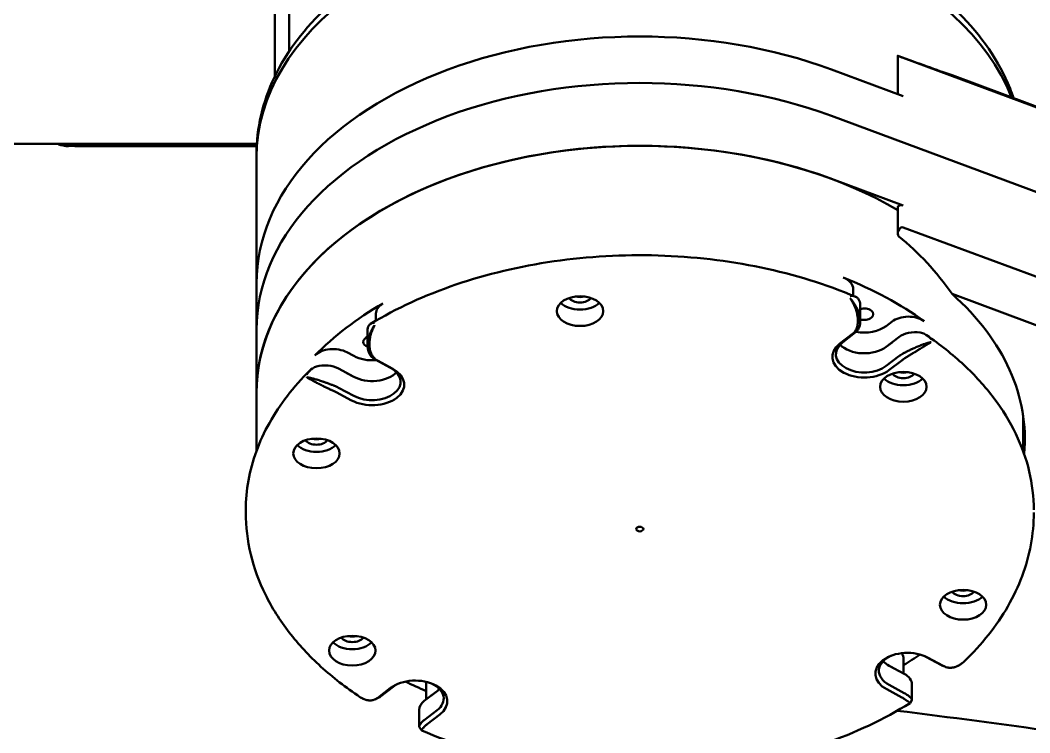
# Model space of a CAD drawing. Header units: millimetres. Extents: x 36 to 3196, y 27 to 5967.
# Drawn here: x 1733.1 to 1874.7, y 4961.7 to 5061.5 of the extents above; entities that cross this region are included whole.
import ezdxf

# ---------------------------------------------------------------- set-up
doc = ezdxf.new("R2010")
doc.units = ezdxf.units.MM
doc.layers.add('외형선(ISO)', color=7, linetype='Continuous', lineweight=50)

msp = doc.modelspace()

# ---------------------------------------------------------------- linework, layer by layer
at = {"layer": '외형선(ISO)'}
for p, q in [((1768.7728, 5067.7096), (1768.7728, 5054.7731)), ((1770.7728, 5068.24), (1770.7728, 5057.1425)), ((1856.1298, 5051.1535), (1856.1298, 5056.534)), ((2030.8595, 4991.6716), (1856.8798, 5056.2378)), ((1768.7728, 5054.7731), (1768.7728, 5053.6383)), ((1856.8798, 5050.8751), (1846.8291, 5054.6051)), ((1863.7573, 5053.7926), (1895.273, 5042.0967)), ((1846.8291, 5048.0937), (2030.8595, 4979.7975)), ((2030.8595, 4979.7975), (1846.8291, 5048.0937)), ((1766.2505, 5044.1769), (1727.7728, 5044.1769)), ((1741.3953, 5043.8648), (1743, 5043.8648)), ((1766.2331, 5043.8648), (1743, 5043.8648)), ((1766.2041, 5042.3031), (1766.2041, 5042.6861)), ((1766.2041, 5024.684), (1766.2041, 5042.3031)), ((1846.8291, 5039.2842), (1856.8798, 5035.5543)), ((1856.1298, 5035.2759), (1856.1298, 5031.6368)), ((1856.8798, 5032.4897), (2030.8595, 4967.9235)), ((1766.2041, 5018.1727), (1766.2041, 5024.684)), ((1849.9015, 5023.8301), (1849.9015, 5022.8964)), ((2062.0996, 4949.5433), (1863.7573, 5023.1509)), ((1850.8747, 5021.6646), (1850.8747, 5019.3004)), ((1782.9485, 5020.4023), (1782.9485, 5019.4093)), ((1855.328, 5019.2851), (1854.5149, 5018.6623)), ((1766.2041, 5009.3632), (1766.2041, 5018.1727)), ((1781.7886, 5018.1169), (1781.7886, 5015.9568)), ((1850.1728, 5017.7439), (1848.3865, 5016.3756)), ((1848.0035, 5016.1991), (1849.7898, 5017.5675)), ((1856.3012, 5017.1197), (1854.5149, 5015.7513)), ((1854.5149, 5015.7513), (1855.328, 5016.3742)), ((1779.8468, 5014.4632), (1778.8778, 5014.9858)), ((1784.9891, 5012.8103), (1782.8603, 5013.9585)), ((1783.1817, 5013.8217), (1785.3105, 5012.6735)), ((1854.5149, 5013.0701), (1856.3012, 5014.4385)), ((1856.6842, 5013.8489), (1854.8979, 5012.4805)), ((1779.8468, 5011.5522), (1777.718, 5012.7004)), ((1778.8778, 5012.0749), (1779.8468, 5011.5522)), ((1766.2041, 5001.164), (1766.2041, 5009.3632)), ((1779.5254, 5008.2418), (1777.3966, 5009.39)), ((1777.718, 5010.0193), (1779.8468, 5008.8711)), ((1873.7041, 5001.164), (1873.7041, 5006.1879)), ((1764.7041, 4992.8932), (1764.7041, 4992.5102)), ((1854.9191, 4971.061), (1855.8881, 4970.5383)), ((1857.048, 4969.9128), (1854.9191, 4971.061)), ((1856.9598, 4971.9721), (1856.9598, 4969.9603)), ((1862.1903, 4971.1709), (1860.0614, 4972.3191)), ((1860.3828, 4972.1822), (1862.5117, 4971.034)), ((1862.7325, 4970.9277), (1862.4553, 4971.0432)), ((1790.0068, 4968.5443), (1790.0068, 4966.3352)), ((1854.9191, 4968.3798), (1857.048, 4967.2316)), ((1858.1196, 4968.4356), (1858.1196, 4966.2755)), ((1783.224, 4966.5752), (1785.0103, 4967.9435)), ((1785.3933, 4968.12), (1783.6071, 4966.7516)), ((1791.5217, 4967.4957), (1789.7354, 4966.1273)), ((1790.7086, 4966.8729), (1791.5217, 4967.4957)), ((1856.7266, 4966.6024), (1854.5978, 4967.7506)), ((1783.177, 4966.49), (1782.8292, 4966.3375)), ((1858.1046, 4966.2187), (1857.8693, 4965.825)), ((1789.0335, 4964.8878), (1789.0335, 4962.5236)), ((1789.7354, 4963.4462), (1791.5217, 4964.8146)), ((1791.9047, 4964.225), (1790.1184, 4962.8566)), ((1789.3746, 4961.9922), (1789.0706, 4962.4037))]:
    msp.add_line(p, q, dxfattribs=at)
for centre, major_axis, ratio, start_param, end_param in [((1819.9541, 5042.3031), (53.75, 0), 0.64278761, 0.24547361, 3.14159265), ((1819.9541, 5042.3031), (-53.75, 0), 0.64278761, 3.38706626, 6.28318531), ((1819.9541, 5024.684), (-53.75, 0), 0.64278761, 4.1887902, 6.28318531), ((1819.9541, 5024.684), (-53.75, 0), 0.64278761, 4.1887902, 6.28318531), ((1856.6298, 5056.3425), (0.5, -0.1916), 0.01798661, 2.31587478, 5.24287948), ((1819.9541, 5071.2216), (53.9987, -20.6904), 0.01798661, 5.45746743, 5.66543008), ((1819.9541, 5018.1727), (-53.75, 0), 0.64278761, 4.1887902, 6.28318531), ((1819.9541, 5018.1727), (-53.75, 0), 0.64278761, 4.1887902, 6.28318531), ((1819.9541, 5009.3632), (-53.75, 0), 0.64278761, 3.97408376, 6.28318531), ((1819.9541, 5009.3632), (-53.75, 0), 0.64278761, 4.1887902, 6.28318531), ((1856.6298, 5035.2759), (-0.5, 0), 0.64278761, 4.1887902, 6.28318531), ((1856.6298, 5031.8283), (0.253, 0.6602), 0.65322195, 0.00689172, 2.93389642), ((1819.9541, 4965.1237), (27.3217, 71.3053), 0.65322195, 5.86752643, 6.07548907), ((1819.9541, 4996.1872), (-53.75, 0), 0.64278761, 3.8758851, 4.15262946), ((1846.9015, 5023.8301), (3, 0), 0.64278761, 0, 1.0110368), ((1811.5756, 5023.0535), (1.7, 0), 0.64278761, 3.57544749, 5.84933047), ((1811.5756, 5023.8195), (-1.7, 0), 0.64278761, 1.19084123, 1.95075142), ((1847.8747, 5021.6646), (3, 0), 0.64278761, 0, 0.40567017), ((1819.9541, 5002.8518), (54, 0), 0.64278761, 6.22242584, 6.90783226), ((1819.9541, 4996.1872), (-53.75, 0), 0.64278761, 5.44668143, 5.72342578), ((1785.9485, 5020.4023), (-3, 0), 0.64278761, 5.44668143, 6.28318531), ((1811.5756, 5023.0535), (3.25, 0), 0.64278761, 3.72400493, 5.70077303), ((1851.4507, 5020.315), (1.25, 0), 0.64278761, 4.23347558, 8.33289503), ((1857.6261, 5018.0456), (-3, 0), 0.64278761, 3.8758851, 5.58505361), ((1784.7886, 5018.1169), (-3, 0), 0.64278761, 6.05204807, 6.28318531), ((1847.8747, 5018.9835), (-3, 0), 0.64278761, 2.44346095, 2.55391055), ((1851.4507, 5020.315), (4, 0), 0.64278761, 4.42157033, 5.58505361), ((1858.5993, 5015.8802), (3, 0), 0.64278761, 1.33965909, 2.44346095), ((1782.4179, 5016.4328), (-1.25, 0), 0.64278761, 5.23997091, 7.33312627), ((1851.4507, 5014.7229), (-4, 0), 0.64278761, 5.58505361, 8.72664626), ((1847.8747, 5018.6004), (-2.5, 0), 0.64278761, 2.44346095, 2.55391055), ((1776.9494, 5013.5086), (-3, 0), 0.64278761, 4.01425728, 5.72342578), ((1851.4507, 5014.3398), (-4.5, 0), 0.64278761, 5.58505361, 8.72664626), ((1851.4507, 5017.404), (4, 0), 0.64278761, 3.6900743, 5.58505361), ((1851.4507, 5017.404), (-4, 0), 0.64278761, 0.54848165, 2.44346095), ((1782.4179, 5016.4328), (4, 0), 0.64278761, 4.01425728, 4.85607443), ((1784.7886, 5015.4357), (-3, 0), 0.64278761, 0.76221503, 0.87266463), ((1784.7886, 5015.0527), (-2.5, 0), 0.64278761, 0.76221503, 0.87266463), ((1858.5993, 5013.199), (3, 0), 0.64278761, 2.33301136, 2.44346095), ((1858.5993, 5012.816), (2.5, 0), 0.64278761, 2.33301136, 2.44346095), ((1775.7896, 5011.2232), (3, 0), 0.64278761, 0.87266463, 1.97646649), ((1782.4179, 5010.4577), (4.5, 0), 0.64278761, 4.01425728, 7.15584993), ((1782.4179, 5010.8407), (4, 0), 0.64278761, 4.01425728, 7.15584993), ((1782.4179, 5013.5218), (4, 0), 0.64278761, 4.01425728, 5.73470366), ((1782.4179, 5013.5218), (-4, 0), 0.64278761, 0.87266463, 2.593111), ((1856.9158, 5013.212), (-1.7, 0), 0.64278761, 1.19084123, 1.95075142), ((1856.9158, 5012.4459), (3.25, 0), 0.64278761, 3.72400493, 5.70077303), ((1856.9158, 5012.4459), (1.7, 0), 0.64278761, 3.57544749, 5.84933047), ((1775.7896, 5008.159), (2.5, 0), 0.64278761, 0.87266463, 0.98311422), ((1775.7896, 5008.5421), (3, 0), 0.64278761, 0.87266463, 0.98311422), ((1819.9541, 5009.3632), (54, 0), 0.64278761, 6.1869231, 6.18925181), ((1774.6139, 5003.1178), (1.7, 0), 0.64278761, 3.57544749, 5.84933047), ((1774.6139, 5003.8838), (-1.7, 0), 0.64278761, 1.19084123, 1.95075142), ((1774.6139, 5003.1178), (3.25, 0), 0.64278761, 3.72400493, 5.70077303), ((1865.2943, 4981.9026), (1.7, 0), 0.64278761, 3.57544749, 5.84933047), ((1865.2943, 4982.6686), (-1.7, 0), 0.64278761, 1.19084123, 1.95075142), ((1865.2943, 4981.9026), (3.25, 0), 0.64278761, 3.72400493, 5.70077303), ((1779.6418, 4975.4674), (3.25, 0), 0.64278761, 3.72400493, 5.70077303), ((1779.6418, 4975.4674), (1.7, 0), 0.64278761, 3.57544749, 5.84933047), ((1779.6418, 4976.2335), (-1.7, 0), 0.64278761, 1.19084123, 1.95075142), ((1857.4903, 4969.9664), (-4.5, 0), 0.64278761, 4.01425728, 7.15584993), ((1857.4903, 4970.3494), (-4, 0), 0.64278761, 5.3268943, 7.15584993), ((1853.9598, 4971.9721), (3, 0), 0.64278761, 0, 0.44923954), ((1819.9541, 4996.1872), (53.75, 0), 0.64278761, 5.47177633, 5.53270596), ((1857.4903, 4970.3494), (4, 0), 0.64278761, 0.87266463, 0.95629101), ((1857.4903, 4973.0306), (4, 0), 0.64278761, 3.6900743, 4.01425728), ((1857.4903, 4973.0306), (-4, 0), 0.64278761, 0.54848165, 0.87266463), ((1864.1186, 4972.6481), (-3, 0), 0.64278761, 0.87266463, 0.98311422), ((1864.1186, 4972.265), (-2.5, 0), 0.64278761, 0.87266463, 0.98311422), ((1855.1196, 4968.4356), (3, 0), 0.64278761, 0, 0.87266463), ((1788.4575, 4966.0842), (4.5, 0), 0.64278761, 5.58505361, 8.72664626), ((1788.4575, 4966.4673), (4, 0), 0.64278761, 2.18530164, 2.44346095), ((1819.9541, 4996.1872), (53.75, 0), 0.64278761, 4.05479127, 4.12142694), ((1793.0068, 4968.5443), (-3, 0), 0.64278761, 6.15335759, 6.28318531), ((1788.4575, 4966.4673), (4, 0), 0.64278761, 5.58505361, 7.23947632), ((1788.4575, 4969.1484), (4, 0), 0.64278761, 5.58505361, 5.73470366), ((1788.4575, 4969.1484), (-4, 0), 0.64278761, 2.44346095, 2.593111), ((1855.1196, 4965.7544), (3, 0), 0.64278761, 0.76221503, 0.87266463), ((1781.3089, 4967.6081), (-2.5, 0), 0.64278761, 2.33301136, 2.44346095), ((1781.3089, 4967.9911), (-3, 0), 0.64278761, 2.33301136, 2.44346095), ((1792.0335, 4964.8878), (-3, 0), 0.64278761, 5.58505361, 6.28318531), ((1855.1196, 4965.3714), (2.5, 0), 0.64278761, 0.76221503, 0.87266463), ((1792.0335, 4962.2067), (3, 0), 0.64278761, 2.44346095, 2.55391055), ((1792.0335, 4961.8236), (2.5, 0), 0.64278761, 2.44346095, 2.55391055)]:
    msp.add_ellipse(centre, major_axis=major_axis, ratio=ratio, start_param=start_param, end_param=end_param, dxfattribs=at)
for centre, major_axis in [((1811.5756, 5020.7554), (-3.25, 0)), ((1856.9158, 5010.1478), (-3.25, 0)), ((1774.6139, 5000.8196), (-3.25, 0)), ((1819.9541, 4990.212), (-0.5, 0)), ((1865.2943, 4979.6045), (-3.25, 0)), ((1779.6418, 4973.1693), (-3.25, 0))]:
    msp.add_ellipse(centre, major_axis=major_axis, ratio=0.64278761, dxfattribs=at)
for points, knots in [([(1766.2041, 5042.6861), (1766.2041, 5046.3795), (1767.0708, 5050.0662), (1770.4326, 5057.1229), (1772.9799, 5060.4771), (1779.5627, 5066.5862), (1783.6654, 5069.3082), (1792.9703, 5073.7751), (1798.1861, 5075.5062), (1809.1625, 5077.7957), (1814.921, 5078.3545), (1826.4093, 5078.2544), (1832.1372, 5077.5969), (1843.0101, 5075.1205), (1848.1528, 5073.3009), (1857.3369, 5068.6438), (1861.3782, 5065.8059), (1867.8684, 5059.3719), (1870.3411, 5055.7825), (1872.0588, 5051.5055), (1872.2274, 5051.05), (1872.3827, 5050.5916)], [3.3160674, 3.3160674, 3.3160674, 3.3160674, 3.61321895, 3.61321895, 3.92182988, 3.92182988, 4.24539559, 4.24539559, 4.57308386, 4.57308386, 4.90042233, 4.90042233, 5.22739261, 5.22739261, 5.55478663, 5.55478663, 5.88240918, 5.88240918, 6.20502717, 6.20502717, 6.24319276, 6.24319276, 6.24319276, 6.24319276]), ([(1739.7728, 5043.8876), (1739.6168, 5043.8799), (1739.4569, 5043.885), (1739.1597, 5043.9212), (1739.0271, 5043.9475), (1738.899, 5043.983)], [0.1090817454, 0.1090817454, 0.1090817454, 0.1090817454, 0.1428015757, 0.1428015757, 0.1711720096, 0.1711720096, 0.1711720096, 0.1711720096]), ([(1741.3954, 5043.8648), (1741.24, 5043.8649), (1741.0798, 5043.8721), (1740.7096, 5043.8908), (1740.4966, 5043.9018), (1740.1002, 5043.9018), (1739.9339, 5043.8954), (1739.7728, 5043.8876)], [1.195368915, 1.195368915, 1.195368915, 1.195368915, 1.249458536, 1.249458536, 1.316584166, 1.316584166, 1.368375976, 1.368375976, 1.368375976, 1.368375976]), ([(1782.212, 5018.9727), (1785.7976, 5021.1376), (1789.8297, 5022.9896), (1798.5044, 5025.9429), (1803.1464, 5027.044), (1812.7157, 5028.4199), (1817.6421, 5028.6947), (1827.4347, 5028.399), (1832.3, 5027.8285), (1841.629, 5025.8815), (1846.0919, 5024.505), (1850.1974, 5022.7724)], [1.86389252, 1.86389252, 1.86389252, 1.86389252, 2.13090741, 2.13090741, 2.3979223, 2.3979223, 2.66493719, 2.66493719, 2.93195208, 2.93195208, 3.19896697, 3.19896697, 3.19896697, 3.19896697]), ([(1850.6312, 5022.4256), (1850.5574, 5022.5361), (1850.4589, 5022.6315), (1850.1126, 5022.8325), (1849.8311, 5022.8945), (1849.4823, 5022.9113), (1849.48, 5022.9114), (1849.4778, 5022.9116)], [-0.213745231, -0.213745231, -0.213745231, -0.213745231, -0.132568287, -0.132568287, 0, 0, 0.000856776, 0.000856776, 0.000856776, 0.000856776]), ([(1849.9553, 5017.7095), (1850.0234, 5017.7747), (1850.0853, 5017.8467), (1850.1413, 5017.9251), (1850.1694, 5017.9642), (1850.1959, 5018.005), (1850.221, 5018.0473), (1850.2461, 5018.0896), (1850.2698, 5018.1335), (1850.292, 5018.1788), (1850.3143, 5018.2242), (1850.3351, 5018.2713), (1850.3542, 5018.3191), (1850.3733, 5018.3668), (1850.3908, 5018.4154), (1850.4068, 5018.4649), (1850.4227, 5018.5144), (1850.4371, 5018.5646), (1850.45, 5018.6157), (1850.463, 5018.6667), (1850.4745, 5018.7185), (1850.4845, 5018.7711), (1850.4946, 5018.8237), (1850.5033, 5018.8771), (1850.5106, 5018.931), (1850.5179, 5018.9849), (1850.5238, 5019.039), (1850.5283, 5019.0933), (1850.5329, 5019.1475), (1850.5361, 5019.202), (1850.5381, 5019.2566), (1850.5401, 5019.3112), (1850.5409, 5019.3659), (1850.5405, 5019.4208), (1850.5401, 5019.4757), (1850.5385, 5019.5308), (1850.5359, 5019.586), (1850.5332, 5019.6412), (1850.5294, 5019.6966), (1850.5245, 5019.7521), (1850.5196, 5019.8076), (1850.5137, 5019.8632), (1850.5067, 5019.919), (1850.4997, 5019.9748), (1850.4917, 5020.0305), (1850.4828, 5020.0858), (1850.4649, 5020.1965), (1850.4433, 5020.3062), (1850.4184, 5020.415), (1850.3935, 5020.5237), (1850.3652, 5020.6316), (1850.3338, 5020.7385), (1850.3024, 5020.8455), (1850.2678, 5020.9516), (1850.2303, 5021.0569), (1850.2116, 5021.1095), (1850.192, 5021.162), (1850.1718, 5021.2142), (1850.1516, 5021.2664), (1850.1306, 5021.3185), (1850.1089, 5021.3702), (1850.0873, 5021.4219), (1850.065, 5021.4731), (1850.0422, 5021.5239), (1850.0193, 5021.5747), (1849.9959, 5021.625), (1849.9718, 5021.675), (1849.9237, 5021.7748), (1849.8733, 5021.8729), (1849.8206, 5021.9694), (1849.768, 5022.0659), (1849.713, 5022.1608), (1849.6559, 5022.2539), (1849.6273, 5022.3005), (1849.5982, 5022.3468), (1849.5685, 5022.3925), (1849.5536, 5022.4154), (1849.5386, 5022.4382), (1849.5235, 5022.4609), (1849.516, 5022.4722), (1849.5084, 5022.4835), (1849.5007, 5022.4948), (1849.4931, 5022.5061), (1849.4854, 5022.5174), (1849.4778, 5022.5285)], [-1, -1, -1, -1, -0.9375, -0.9375, -0.9375, -0.90625, -0.90625, -0.90625, -0.875, -0.875, -0.875, -0.84375, -0.84375, -0.84375, -0.8125, -0.8125, -0.8125, -0.78125, -0.78125, -0.78125, -0.75, -0.75, -0.75, -0.71875, -0.71875, -0.71875, -0.6875, -0.6875, -0.6875, -0.65625, -0.65625, -0.65625, -0.625, -0.625, -0.625, -0.59375, -0.59375, -0.59375, -0.5625, -0.5625, -0.5625, -0.53125, -0.53125, -0.53125, -0.5, -0.5, -0.5, -0.4375, -0.4375, -0.4375, -0.375, -0.375, -0.375, -0.3125, -0.3125, -0.3125, -0.28125, -0.28125, -0.28125, -0.25, -0.25, -0.25, -0.21875, -0.21875, -0.21875, -0.1875, -0.1875, -0.1875, -0.125, -0.125, -0.125, -0.0625, -0.0625, -0.0625, -0.03125, -0.03125, -0.03125, -0.015625, -0.015625, -0.015625, -0.0078125, -0.0078125, -0.0078125, 0, 0, 0, 0]), ([(1849.4778, 5022.5285), (1849.4868, 5022.5182), (1849.496, 5022.5076), (1849.5051, 5022.4971), (1849.5142, 5022.4866), (1849.5232, 5022.476), (1849.5322, 5022.4654), (1849.5503, 5022.4443), (1849.5682, 5022.423), (1849.5859, 5022.4016), (1849.6214, 5022.3588), (1849.6563, 5022.3156), (1849.6906, 5022.2721), (1849.7593, 5022.1849), (1849.8257, 5022.096), (1849.8898, 5022.0054), (1849.9539, 5021.9148), (1850.0157, 5021.8226), (1850.0751, 5021.7286), (1850.1048, 5021.6816), (1850.134, 5021.6341), (1850.1624, 5021.5862), (1850.1909, 5021.5383), (1850.2188, 5021.49), (1850.2461, 5021.4412), (1850.2733, 5021.3924), (1850.2999, 5021.3431), (1850.3257, 5021.2938), (1850.3515, 5021.2444), (1850.3765, 5021.1947), (1850.4008, 5021.1449), (1850.4492, 5021.0452), (1850.4945, 5020.9446), (1850.5366, 5020.843), (1850.5786, 5020.7414), (1850.6174, 5020.6388), (1850.6526, 5020.5352), (1850.6879, 5020.4317), (1850.7196, 5020.327), (1850.7474, 5020.2213), (1850.7614, 5020.1684), (1850.7743, 5020.1151), (1850.7862, 5020.0617), (1850.7981, 5020.0083), (1850.8088, 5019.9551), (1850.8184, 5019.9019), (1850.828, 5019.8487), (1850.8364, 5019.7956), (1850.8436, 5019.7426), (1850.8509, 5019.6896), (1850.8569, 5019.6366), (1850.8616, 5019.5838), (1850.8664, 5019.531), (1850.8699, 5019.4783), (1850.8721, 5019.4257), (1850.8743, 5019.3731), (1850.8751, 5019.3206), (1850.8745, 5019.2682), (1850.8739, 5019.2158), (1850.8719, 5019.1636), (1850.8684, 5019.1114), (1850.8649, 5019.0592), (1850.8598, 5019.0075), (1850.8532, 5018.9565), (1850.8466, 5018.9055), (1850.8384, 5018.8552), (1850.8286, 5018.8056), (1850.8188, 5018.756), (1850.8074, 5018.707), (1850.7943, 5018.6588), (1850.7812, 5018.6106), (1850.7663, 5018.5631), (1850.7497, 5018.5164), (1850.7331, 5018.4697), (1850.7145, 5018.4236), (1850.6943, 5018.3791), (1850.6741, 5018.3345), (1850.6523, 5018.2914), (1850.6288, 5018.2497), (1850.6053, 5018.208), (1850.5802, 5018.1678), (1850.5533, 5018.129), (1850.4996, 5018.0514), (1850.4391, 5017.9797), (1850.3714, 5017.9143)], [-1, -1, -1, -1, -0.9921875, -0.9921875, -0.9921875, -0.984375, -0.984375, -0.984375, -0.96875, -0.96875, -0.96875, -0.9375, -0.9375, -0.9375, -0.875, -0.875, -0.875, -0.8125, -0.8125, -0.8125, -0.78125, -0.78125, -0.78125, -0.75, -0.75, -0.75, -0.71875, -0.71875, -0.71875, -0.6875, -0.6875, -0.6875, -0.625, -0.625, -0.625, -0.5625, -0.5625, -0.5625, -0.5, -0.5, -0.5, -0.46875, -0.46875, -0.46875, -0.4375, -0.4375, -0.4375, -0.40625, -0.40625, -0.40625, -0.375, -0.375, -0.375, -0.34375, -0.34375, -0.34375, -0.3125, -0.3125, -0.3125, -0.28125, -0.28125, -0.28125, -0.25, -0.25, -0.25, -0.21875, -0.21875, -0.21875, -0.1875, -0.1875, -0.1875, -0.15625, -0.15625, -0.15625, -0.125, -0.125, -0.125, -0.09375, -0.09375, -0.09375, -0.0625, -0.0625, -0.0625, 0, 0, 0, 0]), ([(1781.8684, 5018.5586), (1781.893, 5018.6259), (1781.9251, 5018.6896), (1782.0409, 5018.8535), (1782.1415, 5018.9395), (1782.4148, 5019.0793), (1782.579, 5019.1266), (1782.7656, 5019.1594), (1782.7676, 5019.1598), (1782.7696, 5019.1601)], [0.620418883, 0.620418883, 0.620418883, 0.620418883, 0.667518907, 0.667518907, 0.75055806, 0.75055806, 0.83624971, 0.83624971, 0.837158655, 0.837158655, 0.837158655, 0.837158655]), ([(1782.6187, 5014.1041), (1782.5343, 5014.161), (1782.4567, 5014.2249), (1782.3853, 5014.2954), (1782.3496, 5014.3307), (1782.3155, 5014.3676), (1782.2829, 5014.4062), (1782.2503, 5014.4447), (1782.2193, 5014.4849), (1782.1898, 5014.5266), (1782.1603, 5014.5683), (1782.1322, 5014.6118), (1782.1061, 5014.6561), (1782.08, 5014.7004), (1782.0557, 5014.7457), (1782.0332, 5014.7919), (1782.0106, 5014.8381), (1781.9898, 5014.8852), (1781.9705, 5014.9332), (1781.9513, 5014.9812), (1781.9337, 5015.0301), (1781.9177, 5015.0798), (1781.9016, 5015.1295), (1781.8871, 5015.1801), (1781.8741, 5015.2314), (1781.8612, 5015.2826), (1781.8499, 5015.3341), (1781.8401, 5015.3859), (1781.8302, 5015.4377), (1781.8219, 5015.4898), (1781.815, 5015.5422), (1781.8082, 5015.5945), (1781.8027, 5015.6471), (1781.7985, 5015.7), (1781.7944, 5015.7528), (1781.7916, 5015.8059), (1781.79, 5015.8592), (1781.7885, 5015.9126), (1781.7882, 5015.9661), (1781.7892, 5016.0199), (1781.7902, 5016.0737), (1781.7924, 5016.1277), (1781.7958, 5016.1819), (1781.7992, 5016.2362), (1781.8037, 5016.2904), (1781.8094, 5016.3444), (1781.8208, 5016.4524), (1781.8365, 5016.5597), (1781.8562, 5016.6664), (1781.8759, 5016.773), (1781.8996, 5016.8791), (1781.9269, 5016.9846), (1781.9543, 5017.0901), (1781.9853, 5017.195), (1782.0199, 5017.2994), (1782.0372, 5017.3516), (1782.0554, 5017.4036), (1782.0744, 5017.4555), (1782.0935, 5017.5074), (1782.1135, 5017.5593), (1782.1342, 5017.6108), (1782.1549, 5017.6623), (1782.1764, 5017.7134), (1782.1986, 5017.7642), (1782.2209, 5017.8149), (1782.2438, 5017.8653), (1782.2675, 5017.9153), (1782.3149, 5018.0153), (1782.3652, 5018.1139), (1782.4182, 5018.211), (1782.4712, 5018.3082), (1782.527, 5018.404), (1782.5856, 5018.4983), (1782.6149, 5018.5455), (1782.6449, 5018.5923), (1782.6755, 5018.6388), (1782.6909, 5018.662), (1782.7064, 5018.6852), (1782.7221, 5018.7082), (1782.7299, 5018.7198), (1782.7378, 5018.7313), (1782.7457, 5018.7428), (1782.7536, 5018.7542), (1782.7616, 5018.7658), (1782.7696, 5018.7771)], [-1, -1, -1, -1, -0.9375, -0.9375, -0.9375, -0.90625, -0.90625, -0.90625, -0.875, -0.875, -0.875, -0.84375, -0.84375, -0.84375, -0.8125, -0.8125, -0.8125, -0.78125, -0.78125, -0.78125, -0.75, -0.75, -0.75, -0.71875, -0.71875, -0.71875, -0.6875, -0.6875, -0.6875, -0.65625, -0.65625, -0.65625, -0.625, -0.625, -0.625, -0.59375, -0.59375, -0.59375, -0.5625, -0.5625, -0.5625, -0.53125, -0.53125, -0.53125, -0.5, -0.5, -0.5, -0.4375, -0.4375, -0.4375, -0.375, -0.375, -0.375, -0.3125, -0.3125, -0.3125, -0.28125, -0.28125, -0.28125, -0.25, -0.25, -0.25, -0.21875, -0.21875, -0.21875, -0.1875, -0.1875, -0.1875, -0.125, -0.125, -0.125, -0.0625, -0.0625, -0.0625, -0.03125, -0.03125, -0.03125, -0.015625, -0.015625, -0.015625, -0.0078125, -0.0078125, -0.0078125, 0, 0, 0, 0]), ([(1782.7696, 5018.7771), (1782.7629, 5018.7652), (1782.7562, 5018.753), (1782.7495, 5018.741), (1782.7429, 5018.7289), (1782.7362, 5018.7167), (1782.7297, 5018.7046), (1782.7166, 5018.6804), (1782.7036, 5018.656), (1782.6908, 5018.6315), (1782.6652, 5018.5827), (1782.6403, 5018.5334), (1782.616, 5018.4839), (1782.5675, 5018.3847), (1782.5217, 5018.2842), (1782.4787, 5018.1823), (1782.4356, 5018.0805), (1782.3953, 5017.9772), (1782.3578, 5017.8726), (1782.339, 5017.8202), (1782.321, 5017.7676), (1782.3037, 5017.7145), (1782.2864, 5017.6615), (1782.2698, 5017.6081), (1782.2539, 5017.5543), (1782.2381, 5017.5005), (1782.223, 5017.4463), (1782.2088, 5017.3922), (1782.1946, 5017.338), (1782.1812, 5017.2837), (1782.1687, 5017.2293), (1782.1436, 5017.1205), (1782.1219, 5017.0113), (1782.1038, 5016.9015), (1782.0857, 5016.7918), (1782.0711, 5016.6815), (1782.0604, 5016.5708), (1782.0496, 5016.46), (1782.0427, 5016.3487), (1782.04, 5016.2369), (1782.0387, 5016.1809), (1782.0384, 5016.1248), (1782.0392, 5016.0686), (1782.0401, 5016.0125), (1782.042, 5015.9566), (1782.0451, 5015.901), (1782.0483, 5015.8454), (1782.0525, 5015.7901), (1782.058, 5015.7351), (1782.0635, 5015.68), (1782.0701, 5015.6252), (1782.0781, 5015.5707), (1782.086, 5015.5162), (1782.0952, 5015.462), (1782.1057, 5015.4081), (1782.1162, 5015.3543), (1782.128, 5015.3007), (1782.1413, 5015.2474), (1782.1545, 5015.1941), (1782.1692, 5015.1412), (1782.1854, 5015.0886), (1782.2016, 5015.036), (1782.2193, 5014.9841), (1782.2383, 5014.9332), (1782.2573, 5014.8822), (1782.2778, 5014.8322), (1782.2998, 5014.7831), (1782.3217, 5014.734), (1782.3452, 5014.6859), (1782.3702, 5014.6387), (1782.3952, 5014.5916), (1782.4217, 5014.5454), (1782.4499, 5014.5003), (1782.4781, 5014.4553), (1782.5082, 5014.411), (1782.5395, 5014.3687), (1782.5708, 5014.3263), (1782.6034, 5014.2856), (1782.6374, 5014.2466), (1782.6713, 5014.2076), (1782.7067, 5014.1704), (1782.7434, 5014.1348), (1782.8168, 5014.0638), (1782.8956, 5013.9997), (1782.9804, 5013.943)], [-1, -1, -1, -1, -0.9921875, -0.9921875, -0.9921875, -0.984375, -0.984375, -0.984375, -0.96875, -0.96875, -0.96875, -0.9375, -0.9375, -0.9375, -0.875, -0.875, -0.875, -0.8125, -0.8125, -0.8125, -0.78125, -0.78125, -0.78125, -0.75, -0.75, -0.75, -0.71875, -0.71875, -0.71875, -0.6875, -0.6875, -0.6875, -0.625, -0.625, -0.625, -0.5625, -0.5625, -0.5625, -0.5, -0.5, -0.5, -0.46875, -0.46875, -0.46875, -0.4375, -0.4375, -0.4375, -0.40625, -0.40625, -0.40625, -0.375, -0.375, -0.375, -0.34375, -0.34375, -0.34375, -0.3125, -0.3125, -0.3125, -0.28125, -0.28125, -0.28125, -0.25, -0.25, -0.25, -0.21875, -0.21875, -0.21875, -0.1875, -0.1875, -0.1875, -0.15625, -0.15625, -0.15625, -0.125, -0.125, -0.125, -0.09375, -0.09375, -0.09375, -0.0625, -0.0625, -0.0625, 0, 0, 0, 0]), ([(1859.2866, 5017.7572), (1859.3913, 5017.7414), (1859.5025, 5017.713), (1859.8228, 5017.5965), (1860.0322, 5017.4833), (1860.4512, 5017.178), (1860.6439, 5016.996), (1860.8146, 5016.7991), (1860.8164, 5016.797), (1860.8182, 5016.795)], [0.620418883, 0.620418883, 0.620418883, 0.620418883, 0.667518907, 0.667518907, 0.75055806, 0.75055806, 0.83624971, 0.83624971, 0.837158655, 0.837158655, 0.837158655, 0.837158655]), ([(1856.5277, 5014.5938), (1856.6161, 5014.6481), (1856.7083, 5014.7027), (1856.8038, 5014.7577), (1856.8516, 5014.7852), (1856.9002, 5014.8128), (1856.9497, 5014.8405), (1856.9992, 5014.8681), (1857.0495, 5014.8959), (1857.1007, 5014.9237), (1857.1519, 5014.9515), (1857.2041, 5014.9795), (1857.2562, 5015.0071), (1857.3082, 5015.0346), (1857.3605, 5015.0619), (1857.4129, 5015.089), (1857.4653, 5015.116), (1857.5179, 5015.1427), (1857.5705, 5015.1692), (1857.6232, 5015.1957), (1857.676, 5015.222), (1857.729, 5015.248), (1857.7819, 5015.2739), (1857.8351, 5015.2997), (1857.8882, 5015.3252), (1857.9413, 5015.3506), (1857.9939, 5015.3756), (1858.0462, 5015.4), (1858.0986, 5015.4245), (1858.1505, 5015.4486), (1858.2021, 5015.4722), (1858.2537, 5015.4958), (1858.305, 5015.5189), (1858.3559, 5015.5417), (1858.4069, 5015.5645), (1858.4575, 5015.5868), (1858.5078, 5015.6088), (1858.5581, 5015.6308), (1858.6081, 5015.6524), (1858.6578, 5015.6736), (1858.7075, 5015.6948), (1858.7569, 5015.7156), (1858.8061, 5015.7361), (1858.8552, 5015.7566), (1858.9039, 5015.7766), (1858.9518, 5015.7961), (1859.0477, 5015.8352), (1859.1412, 5015.8723), (1859.2324, 5015.9076), (1859.3237, 5015.943), (1859.4127, 5015.9766), (1859.4996, 5016.0086), (1859.5866, 5016.0406), (1859.6715, 5016.071), (1859.7544, 5016.0999), (1859.7959, 5016.1143), (1859.8368, 5016.1284), (1859.8773, 5016.142), (1859.9177, 5016.1557), (1859.9578, 5016.169), (1859.9971, 5016.1818), (1860.0365, 5016.1947), (1860.0752, 5016.2071), (1860.1132, 5016.2191), (1860.1513, 5016.2312), (1860.1886, 5016.2427), (1860.2254, 5016.2539), (1860.2988, 5016.2763), (1860.3697, 5016.297), (1860.4381, 5016.3161), (1860.5064, 5016.3352), (1860.5723, 5016.3527), (1860.6357, 5016.3687), (1860.6673, 5016.3767), (1860.6984, 5016.3843), (1860.7288, 5016.3915), (1860.744, 5016.3951), (1860.7591, 5016.3986), (1860.774, 5016.402), (1860.7814, 5016.4037), (1860.7889, 5016.4054), (1860.7962, 5016.4071), (1860.8036, 5016.4087), (1860.811, 5016.4104), (1860.8182, 5016.4119)], [-1, -1, -1, -1, -0.9375, -0.9375, -0.9375, -0.90625, -0.90625, -0.90625, -0.875, -0.875, -0.875, -0.84375, -0.84375, -0.84375, -0.8125, -0.8125, -0.8125, -0.78125, -0.78125, -0.78125, -0.75, -0.75, -0.75, -0.71875, -0.71875, -0.71875, -0.6875, -0.6875, -0.6875, -0.65625, -0.65625, -0.65625, -0.625, -0.625, -0.625, -0.59375, -0.59375, -0.59375, -0.5625, -0.5625, -0.5625, -0.53125, -0.53125, -0.53125, -0.5, -0.5, -0.5, -0.4375, -0.4375, -0.4375, -0.375, -0.375, -0.375, -0.3125, -0.3125, -0.3125, -0.28125, -0.28125, -0.28125, -0.25, -0.25, -0.25, -0.21875, -0.21875, -0.21875, -0.1875, -0.1875, -0.1875, -0.125, -0.125, -0.125, -0.0625, -0.0625, -0.0625, -0.03125, -0.03125, -0.03125, -0.015625, -0.015625, -0.015625, -0.0078125, -0.0078125, -0.0078125, 0, 0, 0, 0]), ([(1860.8182, 5016.4119), (1860.8121, 5016.4082), (1860.8059, 5016.4044), (1860.7997, 5016.4006), (1860.7935, 5016.3968), (1860.7872, 5016.3929), (1860.7809, 5016.389), (1860.7684, 5016.3813), (1860.7556, 5016.3735), (1860.7427, 5016.3655), (1860.7169, 5016.3497), (1860.6905, 5016.3335), (1860.6634, 5016.3169), (1860.6093, 5016.2837), (1860.5527, 5016.249), (1860.4935, 5016.2129), (1860.4344, 5016.1767), (1860.3727, 5016.139), (1860.3085, 5016.0997), (1860.2763, 5016.0801), (1860.2436, 5016.0601), (1860.2101, 5016.0397), (1860.1767, 5016.0192), (1860.1426, 5015.9984), (1860.1078, 5015.9772), (1860.073, 5015.9559), (1860.0376, 5015.9342), (1860.0017, 5015.9123), (1859.9658, 5015.8904), (1859.9294, 5015.8681), (1859.8924, 5015.8455), (1859.8185, 5015.8003), (1859.7425, 5015.7538), (1859.6644, 5015.7059), (1859.5862, 5015.6581), (1859.5059, 5015.6088), (1859.4233, 5015.5581), (1859.3406, 5015.5074), (1859.2556, 5015.4552), (1859.1681, 5015.4013), (1859.1243, 5015.3744), (1859.0799, 5015.347), (1859.0348, 5015.3193), (1858.9898, 5015.2915), (1858.9444, 5015.2636), (1858.8987, 5015.2354), (1858.853, 5015.2072), (1858.8069, 5015.1787), (1858.7604, 5015.15), (1858.7139, 5015.1213), (1858.6671, 5015.0923), (1858.6199, 5015.0631), (1858.5726, 5015.0339), (1858.525, 5015.0044), (1858.4769, 5014.9747), (1858.4289, 5014.9449), (1858.3804, 5014.9149), (1858.3315, 5014.8845), (1858.2825, 5014.8542), (1858.2332, 5014.8236), (1858.1833, 5014.7926), (1858.1334, 5014.7617), (1858.0834, 5014.7306), (1858.0334, 5014.6995), (1857.9834, 5014.6685), (1857.9335, 5014.6374), (1857.8835, 5014.6063), (1857.8335, 5014.5753), (1857.7835, 5014.5442), (1857.7336, 5014.5131), (1857.6836, 5014.482), (1857.6336, 5014.4509), (1857.5836, 5014.4198), (1857.5337, 5014.3887), (1857.4834, 5014.3574), (1857.434, 5014.3267), (1857.3847, 5014.296), (1857.3359, 5014.2656), (1857.2878, 5014.2357), (1857.2397, 5014.2058), (1857.1923, 5014.1763), (1857.1455, 5014.1473), (1857.052, 5014.0892), (1856.9611, 5014.0328), (1856.873, 5013.9783)], [-1, -1, -1, -1, -0.9921875, -0.9921875, -0.9921875, -0.984375, -0.984375, -0.984375, -0.96875, -0.96875, -0.96875, -0.9375, -0.9375, -0.9375, -0.875, -0.875, -0.875, -0.8125, -0.8125, -0.8125, -0.78125, -0.78125, -0.78125, -0.75, -0.75, -0.75, -0.71875, -0.71875, -0.71875, -0.6875, -0.6875, -0.6875, -0.625, -0.625, -0.625, -0.5625, -0.5625, -0.5625, -0.5, -0.5, -0.5, -0.46875, -0.46875, -0.46875, -0.4375, -0.4375, -0.4375, -0.40625, -0.40625, -0.40625, -0.375, -0.375, -0.375, -0.34375, -0.34375, -0.34375, -0.3125, -0.3125, -0.3125, -0.28125, -0.28125, -0.28125, -0.25, -0.25, -0.25, -0.21875, -0.21875, -0.21875, -0.1875, -0.1875, -0.1875, -0.15625, -0.15625, -0.15625, -0.125, -0.125, -0.125, -0.09375, -0.09375, -0.09375, -0.0625, -0.0625, -0.0625, 0, 0, 0, 0]), ([(1860.1677, 5017.383), (1862.0685, 5016.0805), (1863.8183, 5014.6845), (1866.9757, 5011.7354), (1868.3833, 5010.1824), (1870.823, 5006.9531), (1871.8551, 5005.2767), (1873.518, 5001.8381), (1874.1487, 5000.0758), (1874.9918, 4996.5067), (1875.2041, 4994.7), (1875.2041, 4992.8932)], [3.435339165, 3.435339165, 3.435339165, 3.435339165, 3.586029373, 3.586029373, 3.736719581, 3.736719581, 3.887409789, 3.887409789, 4.038099997, 4.038099997, 4.188790205, 4.188790205, 4.188790205, 4.188790205]), ([(1764.7041, 4992.8932), (1764.7041, 4994.276), (1764.8283, 4995.6587), (1765.3231, 4998.4043), (1765.6937, 4999.7671), (1766.6751, 5002.4535), (1767.286, 5003.7771), (1768.7386, 5006.3673), (1769.5804, 5007.634), (1771.4826, 5010.0938), (1772.5431, 5011.2871), (1773.7055, 5012.436)], [1.047197551, 1.047197551, 1.047197551, 1.047197551, 1.162523918, 1.162523918, 1.277850285, 1.277850285, 1.393176652, 1.393176652, 1.508503019, 1.508503019, 1.623829387, 1.623829387, 1.623829387, 1.623829387]), ([(1774.6057, 5012.9951), (1774.4338, 5012.9476), (1774.2488, 5012.8608), (1773.7572, 5012.5232), (1773.4785, 5012.2251), (1773.2567, 5011.8751), (1773.2553, 5011.8729), (1773.2538, 5011.8706)], [-0.213745231, -0.213745231, -0.213745231, -0.213745231, -0.132568287, -0.132568287, 0, 0, 0.000856776, 0.000856776, 0.000856776, 0.000856776]), ([(1777.1757, 5009.4964), (1777.0742, 5009.5402), (1776.971, 5009.5857), (1776.8662, 5009.6326), (1776.8137, 5009.6561), (1776.7609, 5009.68), (1776.7076, 5009.7042), (1776.6544, 5009.7284), (1776.6007, 5009.753), (1776.5466, 5009.7779), (1776.4926, 5009.8028), (1776.4379, 5009.8281), (1776.3838, 5009.8534), (1776.3297, 5009.8786), (1776.2758, 5009.9039), (1776.2222, 5009.9292), (1776.1687, 5009.9544), (1776.1154, 5009.9797), (1776.0624, 5010.005), (1776.0093, 5010.0303), (1775.9566, 5010.0556), (1775.9041, 5010.0809), (1775.8515, 5010.1061), (1775.7992, 5010.1315), (1775.7472, 5010.1567), (1775.6953, 5010.1819), (1775.6442, 5010.2069), (1775.5937, 5010.2316), (1775.5432, 5010.2564), (1775.4934, 5010.2809), (1775.4442, 5010.3052), (1775.3951, 5010.3295), (1775.3466, 5010.3536), (1775.2987, 5010.3774), (1775.2508, 5010.4013), (1775.2035, 5010.425), (1775.1568, 5010.4484), (1775.1101, 5010.4719), (1775.0639, 5010.4951), (1775.0184, 5010.5182), (1774.9728, 5010.5413), (1774.9278, 5010.5642), (1774.8833, 5010.5869), (1774.8388, 5010.6096), (1774.795, 5010.632), (1774.7522, 5010.654), (1774.6665, 5010.6981), (1774.5839, 5010.7409), (1774.5044, 5010.7826), (1774.4249, 5010.8242), (1774.3483, 5010.8646), (1774.2745, 5010.9039), (1774.2007, 5010.9432), (1774.1296, 5010.9815), (1774.0612, 5011.0186), (1774.027, 5011.0372), (1773.9934, 5011.0556), (1773.9605, 5011.0736), (1773.9277, 5011.0917), (1773.8954, 5011.1096), (1773.8639, 5011.1271), (1773.8324, 5011.1446), (1773.8017, 5011.1618), (1773.7717, 5011.1787), (1773.7418, 5011.1955), (1773.7127, 5011.2121), (1773.6843, 5011.2283), (1773.6275, 5011.2607), (1773.5738, 5011.2919), (1773.523, 5011.3219), (1773.4723, 5011.3519), (1773.4244, 5011.3807), (1773.3796, 5011.4083), (1773.3571, 5011.4221), (1773.3354, 5011.4357), (1773.3145, 5011.4489), (1773.304, 5011.4555), (1773.2937, 5011.462), (1773.2836, 5011.4685), (1773.2785, 5011.4717), (1773.2735, 5011.4749), (1773.2686, 5011.4781), (1773.2636, 5011.4813), (1773.2587, 5011.4845), (1773.2538, 5011.4876)], [-1, -1, -1, -1, -0.9375, -0.9375, -0.9375, -0.90625, -0.90625, -0.90625, -0.875, -0.875, -0.875, -0.84375, -0.84375, -0.84375, -0.8125, -0.8125, -0.8125, -0.78125, -0.78125, -0.78125, -0.75, -0.75, -0.75, -0.71875, -0.71875, -0.71875, -0.6875, -0.6875, -0.6875, -0.65625, -0.65625, -0.65625, -0.625, -0.625, -0.625, -0.59375, -0.59375, -0.59375, -0.5625, -0.5625, -0.5625, -0.53125, -0.53125, -0.53125, -0.5, -0.5, -0.5, -0.4375, -0.4375, -0.4375, -0.375, -0.375, -0.375, -0.3125, -0.3125, -0.3125, -0.28125, -0.28125, -0.28125, -0.25, -0.25, -0.25, -0.21875, -0.21875, -0.21875, -0.1875, -0.1875, -0.1875, -0.125, -0.125, -0.125, -0.0625, -0.0625, -0.0625, -0.03125, -0.03125, -0.03125, -0.015625, -0.015625, -0.015625, -0.0078125, -0.0078125, -0.0078125, 0, 0, 0, 0]), ([(1773.2538, 5011.4876), (1773.2596, 5011.4868), (1773.2654, 5011.4859), (1773.2713, 5011.485), (1773.2772, 5011.4841), (1773.2831, 5011.4831), (1773.2891, 5011.4822), (1773.301, 5011.4803), (1773.3132, 5011.4783), (1773.3255, 5011.4762), (1773.3501, 5011.4721), (1773.3755, 5011.4677), (1773.4017, 5011.463), (1773.4539, 5011.4535), (1773.5091, 5011.4428), (1773.5672, 5011.4308), (1773.6253, 5011.4188), (1773.6864, 5011.4055), (1773.7505, 5011.3909), (1773.7825, 5011.3835), (1773.8154, 5011.3759), (1773.8489, 5011.3679), (1773.8825, 5011.3599), (1773.9169, 5011.3516), (1773.9521, 5011.343), (1773.9873, 5011.3343), (1774.0232, 5011.3252), (1774.0597, 5011.3159), (1774.0963, 5011.3066), (1774.1335, 5011.2969), (1774.1713, 5011.287), (1774.2469, 5011.267), (1774.3251, 5011.2458), (1774.406, 5011.2233), (1774.4869, 5011.2007), (1774.5705, 5011.1768), (1774.6569, 5011.1514), (1774.7434, 5011.126), (1774.8327, 5011.0992), (1774.9251, 5011.0708), (1774.9714, 5011.0565), (1775.0185, 5011.0419), (1775.0663, 5011.0269), (1775.1141, 5011.0118), (1775.1624, 5010.9965), (1775.2111, 5010.9808), (1775.2599, 5010.9651), (1775.3092, 5010.9491), (1775.359, 5010.9328), (1775.4088, 5010.9165), (1775.4592, 5010.8998), (1775.5101, 5010.8827), (1775.561, 5010.8657), (1775.6124, 5010.8483), (1775.6644, 5010.8305), (1775.7164, 5010.8127), (1775.769, 5010.7946), (1775.8223, 5010.776), (1775.8755, 5010.7575), (1775.9293, 5010.7385), (1775.9838, 5010.7191), (1776.0384, 5010.6998), (1776.0933, 5010.68), (1776.1482, 5010.6601), (1776.2031, 5010.6402), (1776.2582, 5010.62), (1776.3134, 5010.5996), (1776.3686, 5010.5792), (1776.424, 5010.5585), (1776.4795, 5010.5375), (1776.535, 5010.5166), (1776.5907, 5010.4953), (1776.6465, 5010.4739), (1776.7024, 5010.4524), (1776.7587, 5010.4305), (1776.8142, 5010.4087), (1776.8697, 5010.3868), (1776.9246, 5010.365), (1776.979, 5010.3432), (1777.0334, 5010.3214), (1777.0873, 5010.2995), (1777.1405, 5010.2777), (1777.247, 5010.2341), (1777.3512, 5010.1905), (1777.4529, 5010.1469)], [-1, -1, -1, -1, -0.9921875, -0.9921875, -0.9921875, -0.984375, -0.984375, -0.984375, -0.96875, -0.96875, -0.96875, -0.9375, -0.9375, -0.9375, -0.875, -0.875, -0.875, -0.8125, -0.8125, -0.8125, -0.78125, -0.78125, -0.78125, -0.75, -0.75, -0.75, -0.71875, -0.71875, -0.71875, -0.6875, -0.6875, -0.6875, -0.625, -0.625, -0.625, -0.5625, -0.5625, -0.5625, -0.5, -0.5, -0.5, -0.46875, -0.46875, -0.46875, -0.4375, -0.4375, -0.4375, -0.40625, -0.40625, -0.40625, -0.375, -0.375, -0.375, -0.34375, -0.34375, -0.34375, -0.3125, -0.3125, -0.3125, -0.28125, -0.28125, -0.28125, -0.25, -0.25, -0.25, -0.21875, -0.21875, -0.21875, -0.1875, -0.1875, -0.1875, -0.15625, -0.15625, -0.15625, -0.125, -0.125, -0.125, -0.09375, -0.09375, -0.09375, -0.0625, -0.0625, -0.0625, 0, 0, 0, 0]), ([(1780.7185, 4966.6742), (1778.7409, 4967.9897), (1776.9091, 4969.4107), (1773.5827, 4972.4401), (1772.0881, 4974.0486), (1769.4792, 4977.4252), (1768.365, 4979.1935), (1766.5587, 4982.852), (1765.8669, 4984.7424), (1764.9394, 4988.592), (1764.7041, 4990.551), (1764.7041, 4992.5102)], [0.278936786, 0.278936786, 0.278936786, 0.278936786, 0.432588939, 0.432588939, 0.586241092, 0.586241092, 0.739893245, 0.739893245, 0.893545398, 0.893545398, 1.047197551, 1.047197551, 1.047197551, 1.047197551]), ([(1875.2041, 4992.5102), (1875.2041, 4991.0064), (1875.0658, 4989.5027), (1874.5172, 4986.5265), (1874.107, 4985.0541), (1873.0277, 4982.1676), (1872.3587, 4980.7535), (1870.7792, 4978.0046), (1869.8687, 4976.6698), (1867.8255, 4974.0953), (1866.6927, 4972.8557), (1865.4585, 4971.67)], [4.188790205, 4.188790205, 4.188790205, 4.188790205, 4.306725696, 4.306725696, 4.424661187, 4.424661187, 4.542596678, 4.542596678, 4.660532169, 4.660532169, 4.77846766, 4.77846766, 4.77846766, 4.77846766]), ([(1862.7325, 4970.9277), (1862.834, 4970.8839), (1862.9372, 4970.8498), (1863.0421, 4970.8247), (1863.0945, 4970.8122), (1863.1473, 4970.8019), (1863.2006, 4970.7938), (1863.2539, 4970.7857), (1863.3076, 4970.7799), (1863.3616, 4970.7762), (1863.4157, 4970.7725), (1863.4704, 4970.7711), (1863.5245, 4970.7718), (1863.5786, 4970.7724), (1863.6324, 4970.7752), (1863.686, 4970.78), (1863.7395, 4970.7848), (1863.7928, 4970.7916), (1863.8459, 4970.8002), (1863.8989, 4970.8088), (1863.9517, 4970.8194), (1864.0042, 4970.8317), (1864.0567, 4970.844), (1864.109, 4970.8582), (1864.161, 4970.874), (1864.213, 4970.8899), (1864.2641, 4970.9073), (1864.3146, 4970.9262), (1864.365, 4970.9451), (1864.4148, 4970.9654), (1864.464, 4970.9871), (1864.5131, 4971.0088), (1864.5616, 4971.0319), (1864.6095, 4971.0563), (1864.6574, 4971.0807), (1864.7047, 4971.1064), (1864.7515, 4971.1333), (1864.7982, 4971.1602), (1864.8443, 4971.1883), (1864.8899, 4971.2177), (1864.9355, 4971.247), (1864.9805, 4971.2775), (1865.025, 4971.3092), (1865.0695, 4971.3409), (1865.1132, 4971.3736), (1865.1561, 4971.4071), (1865.2418, 4971.4742), (1865.3243, 4971.5448), (1865.4038, 4971.6184), (1865.4222, 4971.6354), (1865.4404, 4971.6526), (1865.4585, 4971.67)], [-1, -1, -1, -1, -0.9375, -0.9375, -0.9375, -0.90625, -0.90625, -0.90625, -0.875, -0.875, -0.875, -0.84375, -0.84375, -0.84375, -0.8125, -0.8125, -0.8125, -0.78125, -0.78125, -0.78125, -0.75, -0.75, -0.75, -0.71875, -0.71875, -0.71875, -0.6875, -0.6875, -0.6875, -0.65625, -0.65625, -0.65625, -0.625, -0.625, -0.625, -0.59375, -0.59375, -0.59375, -0.5625, -0.5625, -0.5625, -0.53125, -0.53125, -0.53125, -0.5, -0.5, -0.5, -0.4375, -0.4375, -0.4375, -0.423046541, -0.423046541, -0.423046541, -0.423046541]), ([(1857.2895, 4967.086), (1857.3739, 4967.0292), (1857.4516, 4966.9747), (1857.523, 4966.9224), (1857.5587, 4966.8962), (1857.5928, 4966.8706), (1857.6254, 4966.8456), (1857.6579, 4966.8205), (1857.689, 4966.7959), (1857.7185, 4966.7719), (1857.748, 4966.7478), (1857.7761, 4966.7242), (1857.8021, 4966.7016), (1857.8282, 4966.6789), (1857.8525, 4966.657), (1857.875, 4966.6358), (1857.8976, 4966.6146), (1857.9185, 4966.5942), (1857.9377, 4966.5745), (1857.9569, 4966.5548), (1857.9745, 4966.5357), (1857.9906, 4966.5174), (1858.0066, 4966.499), (1858.0211, 4966.4813), (1858.0341, 4966.4643), (1858.0471, 4966.4473), (1858.0584, 4966.4311), (1858.0682, 4966.4156), (1858.078, 4966.4002), (1858.0863, 4966.3855), (1858.0932, 4966.3715), (1858.1001, 4966.3575), (1858.1056, 4966.3442), (1858.1097, 4966.3315), (1858.1139, 4966.3189), (1858.1167, 4966.3069), (1858.1182, 4966.2956), (1858.1197, 4966.2842), (1858.12, 4966.2735), (1858.119, 4966.2634), (1858.1181, 4966.2533), (1858.1159, 4966.2438), (1858.1125, 4966.2348), (1858.1103, 4966.2292), (1858.1077, 4966.2238), (1858.1046, 4966.2187)], [-1, -1, -1, -1, -0.9375, -0.9375, -0.9375, -0.90625, -0.90625, -0.90625, -0.875, -0.875, -0.875, -0.84375, -0.84375, -0.84375, -0.8125, -0.8125, -0.8125, -0.78125, -0.78125, -0.78125, -0.75, -0.75, -0.75, -0.71875, -0.71875, -0.71875, -0.6875, -0.6875, -0.6875, -0.65625, -0.65625, -0.65625, -0.625, -0.625, -0.625, -0.59375, -0.59375, -0.59375, -0.5625, -0.5625, -0.5625, -0.53125, -0.53125, -0.53125, -0.511487228, -0.511487228, -0.511487228, -0.511487228]), ([(1780.7185, 4966.6742), (1780.7257, 4966.6694), (1780.7329, 4966.6646), (1780.7401, 4966.6599), (1780.7839, 4966.6312), (1780.8284, 4966.6035), (1780.8734, 4966.5768), (1780.9185, 4966.5501), (1780.9638, 4966.5247), (1781.0095, 4966.5005), (1781.0553, 4966.4763), (1781.1013, 4966.4534), (1781.1478, 4966.4317), (1781.1943, 4966.41), (1781.2411, 4966.3896), (1781.2884, 4966.3706), (1781.3356, 4966.3516), (1781.3833, 4966.3339), (1781.4313, 4966.3177), (1781.4794, 4966.3014), (1781.5278, 4966.2866), (1781.5768, 4966.2733), (1781.6257, 4966.26), (1781.675, 4966.2482), (1781.7249, 4966.2381), (1781.7748, 4966.228), (1781.8249, 4966.2196), (1781.8748, 4966.213), (1781.9248, 4966.2065), (1781.9748, 4966.2017), (1782.0248, 4966.1989), (1782.0747, 4966.196), (1782.1247, 4966.195), (1782.1747, 4966.1961), (1782.2247, 4966.1971), (1782.2747, 4966.2002), (1782.3246, 4966.2054), (1782.3746, 4966.2105), (1782.4248, 4966.2179), (1782.4742, 4966.2274), (1782.5236, 4966.2369), (1782.5723, 4966.2485), (1782.6204, 4966.2623), (1782.6685, 4966.276), (1782.716, 4966.2919), (1782.7627, 4966.3101), (1782.8563, 4966.3463), (1782.9472, 4966.3913), (1783.0352, 4966.4458)], [-0.505160807, -0.505160807, -0.505160807, -0.505160807, -0.5, -0.5, -0.5, -0.46875, -0.46875, -0.46875, -0.4375, -0.4375, -0.4375, -0.40625, -0.40625, -0.40625, -0.375, -0.375, -0.375, -0.34375, -0.34375, -0.34375, -0.3125, -0.3125, -0.3125, -0.28125, -0.28125, -0.28125, -0.25, -0.25, -0.25, -0.21875, -0.21875, -0.21875, -0.1875, -0.1875, -0.1875, -0.15625, -0.15625, -0.15625, -0.125, -0.125, -0.125, -0.09375, -0.09375, -0.09375, -0.0625, -0.0625, -0.0625, 0, 0, 0, 0]), ([(1857.8689, 4965.8246), (1854.2418, 4963.569), (1850.1689, 4961.6549), (1841.4177, 4958.6129), (1836.7398, 4957.4856), (1827.1028, 4956.0834), (1822.1444, 4955.8088), (1812.291, 4956.1291), (1807.3968, 4956.7239), (1798.0119, 4958.7476), (1793.5217, 4960.1761), (1789.3895, 4961.9807)], [4.99072142, 4.99072142, 4.99072142, 4.99072142, 5.26385225, 5.26385225, 5.53698308, 5.53698308, 5.8101139, 5.8101139, 6.08324473, 6.08324473, 6.35637556, 6.35637556, 6.35637556, 6.35637556]), ([(1857.8689, 4965.8246), (1857.8696, 4965.8251), (1857.8697, 4965.826), (1857.869, 4965.8274), (1857.8682, 4965.8292), (1857.8662, 4965.8316), (1857.8631, 4965.8348), (1857.86, 4965.838), (1857.8557, 4965.842), (1857.8502, 4965.8466), (1857.8448, 4965.8513), (1857.8381, 4965.8568), (1857.8302, 4965.863), (1857.8222, 4965.8693), (1857.8131, 4965.8763), (1857.8026, 4965.8842), (1857.792, 4965.8921), (1857.7802, 4965.9008), (1857.767, 4965.9104), (1857.7537, 4965.9201), (1857.7391, 4965.9306), (1857.7228, 4965.9421), (1857.7066, 4965.9536), (1857.689, 4965.9661), (1857.6699, 4965.9794), (1857.6509, 4965.9927), (1857.6304, 4966.0069), (1857.6085, 4966.0221), (1857.5865, 4966.0372), (1857.5631, 4966.0533), (1857.5381, 4966.0704), (1857.5131, 4966.0875), (1857.4865, 4966.1056), (1857.4583, 4966.1248), (1857.4301, 4966.1439), (1857.4, 4966.1643), (1857.3688, 4966.1854), (1857.3375, 4966.2065), (1857.3048, 4966.2285), (1857.2709, 4966.2514), (1857.2369, 4966.2742), (1857.2016, 4966.2979), (1857.1649, 4966.3225), (1857.0915, 4966.3717), (1857.0126, 4966.4244), (1856.9279, 4966.481)], [-0.494220992, -0.494220992, -0.494220992, -0.494220992, -0.46875, -0.46875, -0.46875, -0.4375, -0.4375, -0.4375, -0.40625, -0.40625, -0.40625, -0.375, -0.375, -0.375, -0.34375, -0.34375, -0.34375, -0.3125, -0.3125, -0.3125, -0.28125, -0.28125, -0.28125, -0.25, -0.25, -0.25, -0.21875, -0.21875, -0.21875, -0.1875, -0.1875, -0.1875, -0.15625, -0.15625, -0.15625, -0.125, -0.125, -0.125, -0.09375, -0.09375, -0.09375, -0.0625, -0.0625, -0.0625, 0, 0, 0, 0]), ([(2094.7775, 4890.009), (2081.9811, 4898.2262), (2068.1947, 4905.8544), (2039.1338, 4919.676), (2023.7956, 4925.9138), (1991.7051, 4937.0528), (1974.9072, 4942.0034), (1939.0379, 4951.0521), (1919.7938, 4954.9687), (1885.7547, 4960.867), (1870.935, 4962.8949), (1856.0707, 4964.7548)], [0, 0, 0, 0, 5.4310692, 5.4310692, 10.85084805, 10.85084805, 16.37507982, 16.37507982, 22.41215966, 22.41215966, 26.95207614, 26.95207614, 26.95207614, 26.95207614]), ([(1789.0706, 4962.4037), (1789.0685, 4962.4065), (1789.0665, 4962.4093), (1789.0646, 4962.4122), (1789.0574, 4962.4233), (1789.0514, 4962.4351), (1789.0466, 4962.4477), (1789.0418, 4962.4603), (1789.0383, 4962.4737), (1789.0362, 4962.488), (1789.034, 4962.5022), (1789.0331, 4962.5173), (1789.0337, 4962.5334), (1789.0343, 4962.5494), (1789.0363, 4962.5663), (1789.0398, 4962.5843), (1789.0434, 4962.6022), (1789.0484, 4962.621), (1789.055, 4962.6407), (1789.0617, 4962.6603), (1789.0698, 4962.6808), (1789.0796, 4962.7021), (1789.0894, 4962.7235), (1789.1008, 4962.7457), (1789.1139, 4962.7689), (1789.1271, 4962.7921), (1789.1419, 4962.8162), (1789.1585, 4962.8413), (1789.1752, 4962.8663), (1789.1937, 4962.8926), (1789.2139, 4962.9194), (1789.2341, 4962.9462), (1789.2559, 4962.9738), (1789.2794, 4963.002), (1789.3029, 4963.0302), (1789.3281, 4963.0592), (1789.3549, 4963.0889), (1789.4086, 4963.1482), (1789.4691, 4963.2104), (1789.5369, 4963.2758)], [-0.41446936, -0.41446936, -0.41446936, -0.41446936, -0.40625, -0.40625, -0.40625, -0.375, -0.375, -0.375, -0.34375, -0.34375, -0.34375, -0.3125, -0.3125, -0.3125, -0.28125, -0.28125, -0.28125, -0.25, -0.25, -0.25, -0.21875, -0.21875, -0.21875, -0.1875, -0.1875, -0.1875, -0.15625, -0.15625, -0.15625, -0.125, -0.125, -0.125, -0.09375, -0.09375, -0.09375, -0.0625, -0.0625, -0.0625, 0, 0, 0, 0]), ([(1789.953, 4962.7146), (1789.8848, 4962.6494), (1789.8229, 4962.5887), (1789.7669, 4962.5323), (1789.7389, 4962.504), (1789.7123, 4962.4769), (1789.6872, 4962.4507), (1789.6621, 4962.4245), (1789.6384, 4962.3994), (1789.6162, 4962.3752), (1789.594, 4962.3511), (1789.5731, 4962.3279), (1789.554, 4962.3061), (1789.5349, 4962.2843), (1789.5174, 4962.2637), (1789.5015, 4962.2443), (1789.4855, 4962.2249), (1789.4711, 4962.2067), (1789.4582, 4962.1895), (1789.4453, 4962.1724), (1789.4338, 4962.1564), (1789.4237, 4962.1414), (1789.4136, 4962.1265), (1789.4049, 4962.1126), (1789.3976, 4962.0997), (1789.3903, 4962.0869), (1789.3844, 4962.0752), (1789.3799, 4962.0646), (1789.3753, 4962.0539), (1789.3721, 4962.0444), (1789.3701, 4962.0358), (1789.3681, 4962.0272), (1789.3673, 4962.0196), (1789.3677, 4962.0129), (1789.3681, 4962.0062), (1789.3697, 4962.0005), (1789.3724, 4961.9957), (1789.3751, 4961.9908), (1789.3788, 4961.9869), (1789.3837, 4961.9838), (1789.3855, 4961.9827), (1789.3874, 4961.9816), (1789.3895, 4961.9807)], [-1, -1, -1, -1, -0.9375, -0.9375, -0.9375, -0.90625, -0.90625, -0.90625, -0.875, -0.875, -0.875, -0.84375, -0.84375, -0.84375, -0.8125, -0.8125, -0.8125, -0.78125, -0.78125, -0.78125, -0.75, -0.75, -0.75, -0.71875, -0.71875, -0.71875, -0.6875, -0.6875, -0.6875, -0.65625, -0.65625, -0.65625, -0.625, -0.625, -0.625, -0.59375, -0.59375, -0.59375, -0.5625, -0.5625, -0.5625, -0.551085028, -0.551085028, -0.551085028, -0.551085028])]:
    msp.add_open_spline(points, degree=3, knots=knots, dxfattribs=at)
for points in [[(1738.3801, 5044.1769), (1738.5499, 5044.0957), (1738.7235, 5044.0316), (1738.899, 5043.983)], [(1783.3805, 4966.5963), (1783.3147, 4966.5559), (1783.2468, 4966.5206), (1783.177, 4966.49)]]:
    msp.add_open_spline(points, degree=3, dxfattribs=at)

doc.saveas('drawing.dxf')
